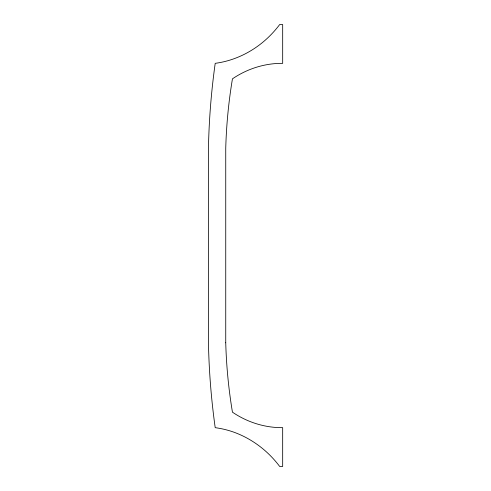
<?xml version="1.0" encoding="UTF-8"?>
<svg xmlns="http://www.w3.org/2000/svg" width="491" height="491" viewBox="0 0 491 491"><rect width="100%" height="100%" fill="white"/><g stroke="black" fill="none" stroke-linecap="round" stroke-linejoin="round"><path stroke-width="0.74" d="M225.743 342.779L225.743 148.227A506.239 506.239 0 0 1 232.446 78.842C247.157 68.808 264.827 63.149 282.681 63.357L282.681 24.556L279.68 24.55A105.344 105.344 0 0 1 266.453 39.09C252.276 52.003 234.281 60.829 215.211 63.327A711.195 711.195 0 0 0 208.509 145.649L208.509 345.351A711.195 711.195 0 0 0 215.205 427.673A90.86 90.86 0 0 1 233.556 432.074C245.709 436.407 256.897 443.263 266.453 451.916A105.497 105.497 0 0 1 279.68 466.45L282.675 466.45L282.675 427.649C264.827 427.851 247.157 422.199 232.446 412.164A506.239 506.239 0 0 1 225.743 342.779"/></g></svg>
